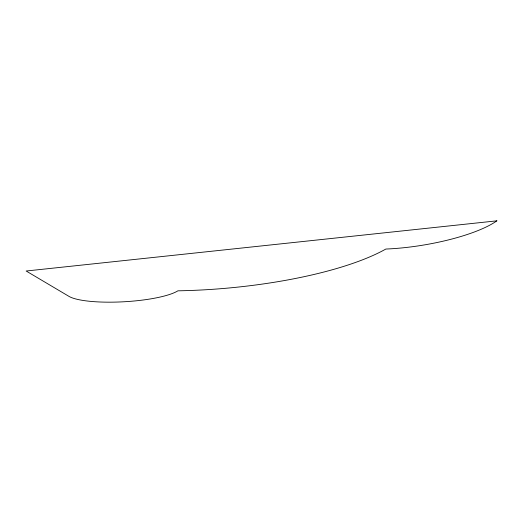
<?xml version="1.0" encoding="UTF-8"?>
<svg xmlns="http://www.w3.org/2000/svg" width="523" height="523" viewBox="0 0 523 523"><rect width="100%" height="100%" fill="white"/><g stroke="black" fill="none" stroke-linecap="round" stroke-linejoin="round"><path stroke-width="0.78" d="M496.85 220.837L26.15 271.012L68.944 296.358A57.85 12.238 -3.3 0 0 122.63 301.836A57.85 12.238 -3.3 0 0 177.912 290.821A190.47 51.81 -5 0 0 385.837 249.046A85.883 22.005 -9.5 0 0 496.85 220.837"/></g></svg>
